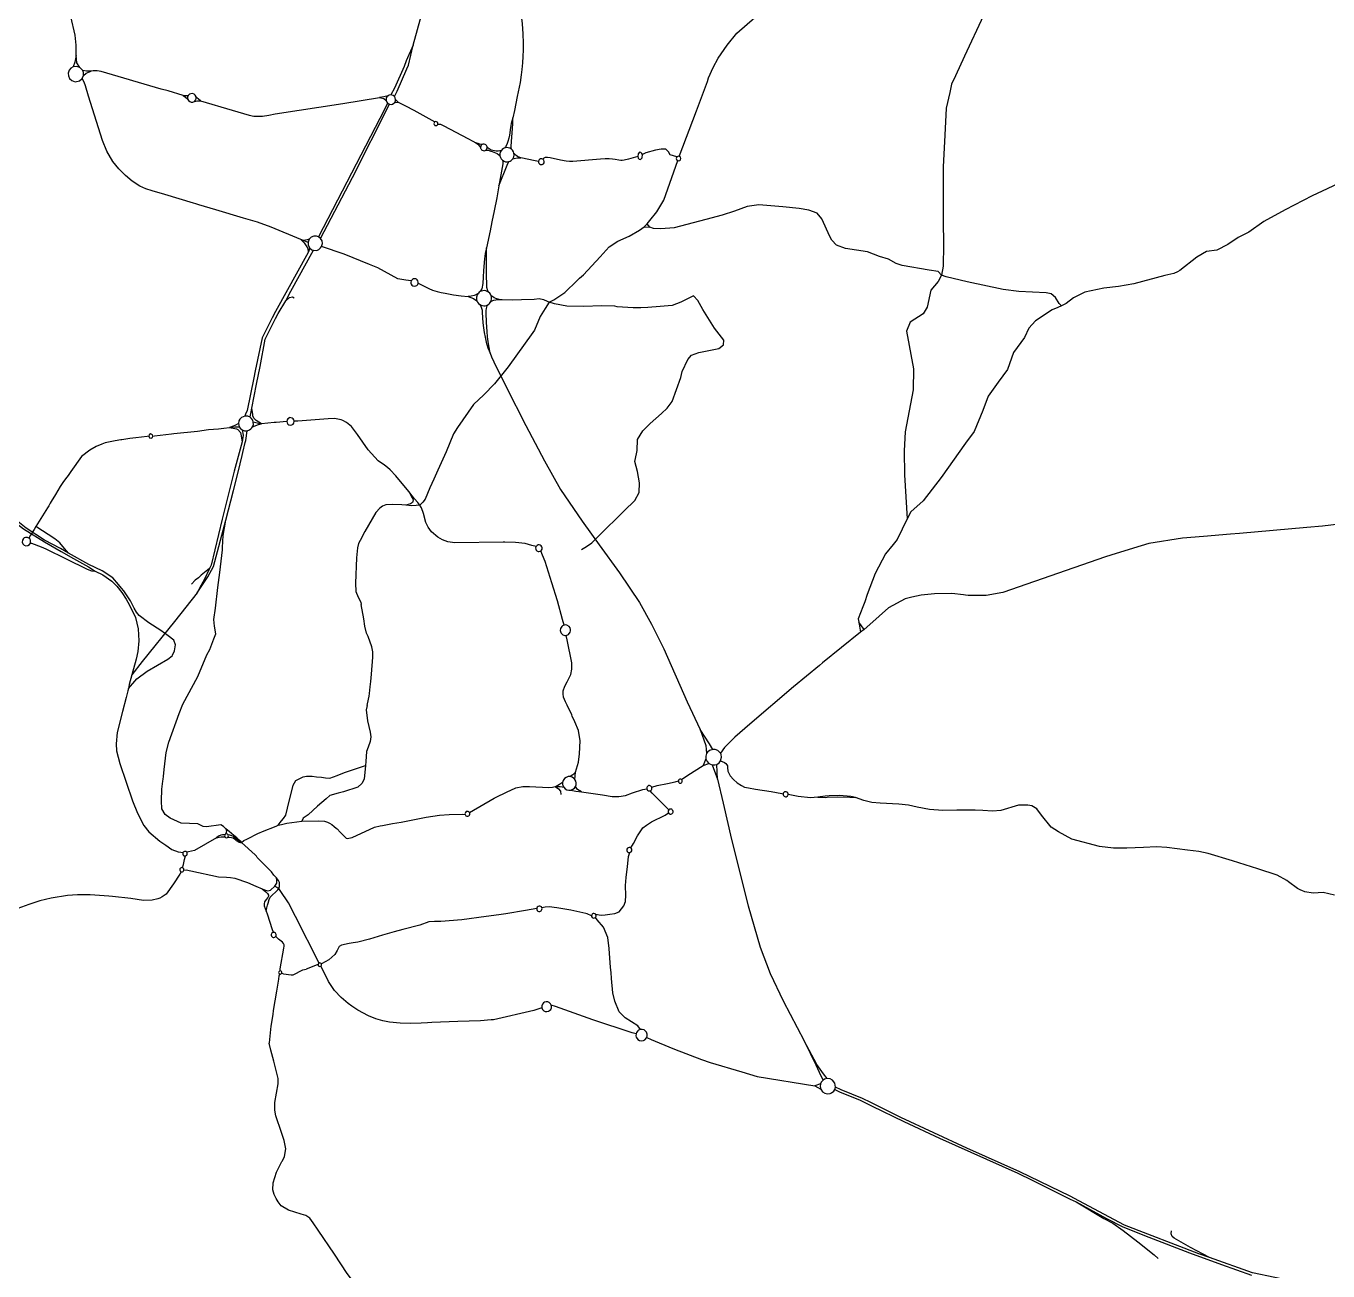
# Model space of a CAD drawing. Extents: x 0 to 452, y 0 to 685.
# Drawn here: x 204.8 to 266.8, y 365.3 to 424.5 of the extents above; entities that cross this region are included whole.
import ezdxf

# ---------------------------------------------------------------- set-up
doc = ezdxf.new("R2010")
doc.units = 0
doc.layers.get('0').update_dxf_attribs({"linetype": 'CONTINUOUS'})

msp = doc.modelspace()

# ---------------------------------------------------------------- linework, layer by layer
at = {"color": 2}
for points in [[(207.195208, 423.14592), (207.194106, 423.637604), (207.147804, 424.109444), (206.7377, 425.911918), (205.834809, 427.245859), (204.369679, 428.617283), (202.341207, 429.5323), (201.404141, 430.263212), (200.830877, 430.708594), (200.043741, 431.321545), (198.275443, 432.697378), (197.079306, 433.654288), (196.159879, 434.743489), (195.451016, 435.861354), (195.253681, 436.392726)], [(235.909115, 418.339323), (236.726016, 420.514418), (237.251875, 421.905686), (237.306997, 422.085382), (237.520868, 422.569349), (237.76671, 423.02355), (238.190043, 423.642014), (238.649757, 424.200946), (241.223932, 426.452109), (242.003351, 427.422248), (242.621814, 428.58421), (243.456354, 430.726232), (243.768342, 431.526597), (245.254418, 433.483412), (245.499158, 433.913359), (246.632457, 435.904349)], [(293.062422, 434.607891), (292.308359, 434.244088), (290.023021, 433.179141), (287.721146, 432.175929), (283.675226, 430.481493), (281.747075, 429.667899), (280.558655, 429.100148), (279.966649, 428.720912), (278.52467, 427.482882), (277.501615, 426.577787), (276.367213, 425.390469), (275.74434, 424.099523), (274.477648, 422.593602), (274.378429, 422.442569), (272.905582, 420.508906), (272.547292, 420.123056), (272.152622, 419.865087), (271.628967, 419.721771), (268.924705, 418.344835), (268.547674, 418.007491), (267.505877, 417.139878), (266.047361, 416.467396)], [(250.390643, 425.053125), (249.498776, 423.115052), (249.064418, 422.176884), (248.87921, 421.777804), (248.789913, 421.374314), (248.626754, 420.634583), (248.549583, 419.355764), (248.472413, 417.844332), (248.472413, 415.286693), (248.491155, 414.123628), (248.472413, 413.116007), (248.399653, 412.691571)], [(207.195208, 423.14592), (207.13237, 422.819601), (207.060712, 422.603524)], [(207.371597, 422.572656), (207.220564, 422.789835), (207.195208, 423.14592)], [(207.146701, 421.890252), (207.360573, 421.933246), (207.484045, 422.042387), (207.546884, 422.19342), (207.545781, 422.327917), (207.508299, 422.431545), (207.371597, 422.572656), (207.227179, 422.622266), (207.060712, 422.603524), (206.947162, 422.537378), (206.864479, 422.43816), (206.820382, 422.310278), (206.826997, 422.168064), (206.882118, 422.046797), (206.986849, 421.946476), (207.146701, 421.890252)], [(207.907379, 422.395165), (207.686893, 422.39737), (207.508299, 422.431545)], [(207.546884, 422.19342), (207.678073, 422.300356), (207.907379, 422.395165)], [(212.291745, 421.242023), (211.570755, 421.453689), (211.247743, 421.547396), (208.392448, 422.385243), (208.200625, 422.418316), (208.002187, 422.413906), (207.907379, 422.395165)], [(218.013359, 414.338602), (217.899809, 414.383802), (216.483186, 414.971398), (215.832752, 415.210625), (215.162474, 415.401345), (213.84066, 415.79822), (213.0425, 416.031936), (212.896979, 416.07934), (212.777917, 416.116823), (211.41421, 416.525825), (210.817795, 416.706623), (210.520139, 416.801432), (210.233507, 416.930417), (209.86309, 417.168542), (209.548898, 417.433125), (209.222578, 417.74842), (208.938151, 418.094583), (208.652622, 418.595087), (208.449774, 419.090078), (207.777292, 421.206745), (207.639488, 421.691814), (207.577752, 421.873715), (207.484045, 422.042387)], [(212.291745, 421.242023), (212.401988, 421.165955), (212.502309, 421.087682)], [(212.291745, 421.242023), (212.429549, 421.234306), (212.532075, 421.23651)], [(212.503412, 421.167057), (212.502309, 421.087682), (212.539792, 421.002795), (212.601528, 420.947674), (212.669879, 420.922318), (212.743741, 420.92342), (212.825321, 420.958698), (212.887057, 421.032561), (212.908004, 421.097604), (212.902491, 421.176979), (212.865009, 421.253047), (212.807682, 421.302656), (212.738229, 421.328012), (212.659957, 421.325807), (212.591606, 421.297144), (212.532075, 421.23651), (212.503412, 421.167057)], [(212.825321, 420.958698), (212.980764, 420.992873), (213.117465, 420.991771)], [(213.117465, 420.991771), (213.002812, 421.076658), (212.902491, 421.176979)], [(213.117465, 420.991771), (214.622283, 420.534262), (215.430365, 420.304957), (215.657465, 420.258655), (215.809601, 420.255347), (216.059852, 420.259757), (216.367431, 420.310469), (216.666189, 420.358976), (219.898516, 420.861684), (221.644766, 421.146111)], [(222.043845, 421.227691), (221.837691, 421.181389), (221.644766, 421.146111)], [(221.644766, 421.146111), (221.842101, 421.090989), (221.952344, 421.001693)], [(222.36355, 420.912396), (222.525608, 420.926727)], [(222.525608, 420.926727), (222.40434, 421.0502)], [(222.525608, 420.926727), (222.878386, 420.745929), (223.268646, 420.546389), (223.995148, 420.151719), (224.280677, 419.984149)], [(224.419583, 419.876111), (224.421788, 419.909184), (224.409662, 419.947769), (224.388715, 419.973125), (224.35013, 419.992969), (224.317057, 419.995174), (224.280677, 419.984149), (224.255321, 419.963203), (224.237682, 419.93454), (224.231068, 419.899262), (224.237682, 419.866189), (224.254219, 419.838628), (224.279575, 419.817682), (224.296111, 419.809965), (224.328082, 419.804453), (224.361155, 419.811068), (224.384306, 419.824297), (224.407457, 419.84855), (224.419583, 419.876111)], [(224.419583, 419.876111), (224.543056, 419.873906), (224.696293, 419.789019), (225.841719, 419.184887), (226.083151, 419.060312), (226.225365, 418.988655)], [(226.526328, 418.902665), (226.481129, 418.90487), (226.414983, 418.921406), (226.337812, 418.950069), (226.225365, 418.988655)], [(226.225365, 418.988655), (226.319071, 418.915894), (226.414983, 418.815573), (226.451363, 418.767066)], [(226.451363, 418.767066), (226.453568, 418.739505), (226.461285, 418.713047), (226.473412, 418.688793), (226.498768, 418.65572), (226.534045, 418.630364), (226.573733, 418.614931), (226.615625, 418.610521), (226.66303, 418.620443), (226.704922, 418.643594), (226.733585, 418.673359), (226.754531, 418.708637), (226.764453, 418.749427), (226.764453, 418.790217), (226.754531, 418.826597), (226.736893, 418.85967), (226.708229, 418.890538), (226.671849, 418.912587), (226.629957, 418.923611), (226.588064, 418.924713), (226.556094, 418.916996), (226.526328, 418.902665), (226.486641, 418.867387), (226.460182, 418.819982), (226.451363, 418.767066)], [(226.704922, 418.643594), (226.764453, 418.640287), (226.822882, 418.632569), (226.886823, 418.611623), (226.936432, 418.593984), (227.009193, 418.571936), (227.244011, 418.472717), (227.326693, 418.417595), (227.37079, 418.373498)], [(227.427014, 418.612726), (227.36638, 418.597292), (227.29362, 418.585165), (227.199913, 418.588472), (226.956276, 418.643594), (226.902257, 418.66454), (226.806345, 418.735095), (226.764453, 418.790217)], [(227.987049, 418.230182), (228.055399, 418.246719), (228.196511, 418.26987), (228.361875, 418.266562), (228.214149, 418.340425), (228.144696, 418.38783), (228.092882, 418.434132), (228.038863, 418.492561)], [(233.957812, 418.254436), (234.007422, 418.201519), (234.068056, 418.196007), (234.138611, 418.26546), (234.155148, 418.427517), (234.135304, 418.474922), (234.085694, 418.530043), (234.023958, 418.538863), (233.950095, 418.467205), (233.931354, 418.337118), (233.957812, 418.254436)], [(235.799974, 418.317274), (235.485781, 418.414288), (235.403099, 418.559809), (235.276319, 418.687691), (235.053629, 418.677769), (234.774713, 418.642491), (234.321615, 418.50579), (234.155148, 418.427517)], [(229.204132, 418.104505), (229.047587, 418.124349), (228.361875, 418.266562)], [(229.223976, 418.013003), (229.255946, 417.978828), (229.296736, 417.955677), (229.343038, 417.94796), (229.38934, 417.955677), (229.441155, 417.98875), (229.474227, 418.040564), (229.480842, 418.1023), (229.460998, 418.160729), (229.416901, 418.203724), (229.365087, 418.223568), (229.309965, 418.221363), (229.259254, 418.198212), (229.222873, 418.156319), (229.204132, 418.104505), (229.206337, 418.057101), (229.223976, 418.013003)], [(233.931354, 418.337118), (233.488177, 418.205929), (233.291944, 418.162934), (233.197136, 418.148602), (233.12217, 418.150807), (233.030668, 418.159627), (232.864201, 418.187187), (232.7275, 418.207031), (232.580877, 418.22026), (232.389054, 418.22467), (232.161953, 418.214748), (230.847856, 418.100095), (230.682491, 418.100095), (230.532561, 418.114427), (230.254748, 418.164037), (229.771884, 418.267665), (229.63849, 418.283099), (229.521632, 418.286406), (229.462101, 418.252231), (229.416901, 418.203724)], [(229.710148, 411.40283), (229.931736, 411.518585), (230.456493, 411.855929), (231.051806, 412.434705), (231.165356, 412.543845), (231.352769, 412.70921), (232.144314, 413.561389), (232.575365, 414.035434), (232.992083, 414.307734), (233.523455, 414.543655), (234.014037, 414.834696), (234.236727, 414.987934), (234.380043, 415.122431), (234.516745, 415.282283), (234.847474, 415.701207), (235.172691, 416.259037), (235.836354, 418.139783)], [(235.969748, 418.18388), (235.987387, 418.239002), (235.968646, 418.300738), (235.928958, 418.331606), (235.909115, 418.339323), (235.877144, 418.349245), (235.799974, 418.317274), (235.766901, 418.239002), (235.794462, 418.167344), (235.828637, 418.14309), (235.836354, 418.139783), (235.877144, 418.129861), (235.931163, 418.144193), (235.969748, 418.18388)], [(248.399653, 412.691571), (248.230981, 412.854731), (247.805443, 412.918672), (246.517804, 413.14026), (246.235582, 413.233967), (245.868472, 413.450043), (245.439627, 413.577925), (244.87408, 413.800616), (243.819054, 413.956059), (243.401233, 414.111502), (243.177439, 414.346319), (243.084835, 414.524913), (242.694575, 415.374887), (242.482908, 415.641675), (242.082726, 415.777274), (241.625217, 415.859957), (240.839184, 415.943741), (239.699271, 416.029731), (239.150261, 415.953663), (238.534002, 415.72987), (237.959636, 415.540252), (237.17691, 415.339609), (235.676502, 414.935017), (235.03158, 414.889818), (234.684314, 414.910764), (234.504618, 414.97691)], [(266.047361, 416.467396), (264.759722, 415.803732), (263.744384, 415.233776), (263.023394, 414.737682), (262.529505, 414.481918), (262.026797, 414.150087), (261.505347, 413.882196), (261.020278, 413.806128), (260.561667, 413.550364), (259.742561, 412.903238), (259.626806, 412.844809), (259.465851, 412.763229), (259.029288, 412.662908), (257.552031, 412.279262), (256.831042, 412.154687), (256.132101, 412.072005), (255.223698, 411.881285), (254.687917, 411.600165), (254.332934, 411.335582), (254.104731, 411.230851), (253.943776, 411.154783), (253.665963, 411.037925), (252.879931, 410.507656), (252.560226, 410.160391), (252.344149, 409.723828), (251.819393, 409.006146), (251.542682, 408.203576), (251.10171, 407.587318), (250.622153, 406.928064), (250.373004, 406.251172), (249.95849, 405.24355), (249.547283, 404.693437), (248.378707, 403.047509), (247.526528, 401.948385), (246.930113, 401.425833), (246.768056, 401.088489), (246.282986, 400.110634), (246.091163, 399.872509), (245.724054, 399.422717), (245.246701, 398.477934), (244.864158, 397.484644), (244.750608, 397.131866), (244.656901, 396.904766), (244.424288, 396.328194), (244.468386, 396.170547)], [(234.236727, 414.987934), (234.504618, 414.97691)], [(234.504618, 414.97691), (234.380043, 415.122431)], [(217.899809, 414.383802), (218.04974, 414.227257), (218.152266, 414.085043), (218.229436, 413.954957), (218.242665, 413.770851)], [(218.288967, 414.392621), (218.193056, 414.366163), (218.013359, 414.338602)], [(218.013359, 414.338602), (218.23605, 414.250408)], [(223.144071, 412.409349), (222.890512, 412.445729), (222.506866, 412.51408), (221.566493, 413.032222), (221.160799, 413.197587), (219.953637, 413.683759), (218.882075, 414.048663)], [(223.248802, 412.171224), (223.307231, 412.161302), (223.36566, 412.172326), (223.417474, 412.202092), (223.457162, 412.246189), (223.478108, 412.302413), (223.480312, 412.360842), (223.462674, 412.417066), (223.428498, 412.46447), (223.39763, 412.488724), (223.363455, 412.504158), (223.311641, 412.51408), (223.259826, 412.508568), (223.212422, 412.487621), (223.172734, 412.453446), (223.144071, 412.409349), (223.130842, 412.359739), (223.131944, 412.307925), (223.147379, 412.259418), (223.177144, 412.216424), (223.217934, 412.184453), (223.248802, 412.171224)], [(223.478108, 412.302413), (223.985226, 412.057674), (224.162717, 411.978299), (224.378793, 411.906641), (224.576129, 411.864748), (224.760234, 411.830573), (225.157109, 411.755607), (225.525321, 411.699384), (225.863768, 411.67072)], [(248.399653, 412.691571), (248.232083, 412.383993), (247.88592, 411.966172), (247.716146, 411.15809), (247.522118, 410.848307), (246.902552, 410.44151), (246.728368, 410.01487), (247.061302, 408.233342), (247.04697, 407.220208), (246.669939, 405.228116), (246.617023, 404.328533), (246.628047, 403.175391), (246.768056, 401.088489)], [(254.104731, 411.230851), (254.001102, 411.330069), (253.823611, 411.621111), (253.625174, 411.790885), (253.377127, 411.848212), (252.078463, 411.908845), (251.33322, 412.011371), (249.622248, 412.375174), (248.616832, 412.603377), (248.399653, 412.691571)], [(217.171102, 411.457951), (217.354106, 411.627726), (217.495217, 411.656389), (217.583412, 411.603472)], [(226.316866, 411.790885), (226.244106, 411.750095), (226.14599, 411.717023), (226.001571, 411.686155), (225.863768, 411.67072)], [(225.863768, 411.67072), (225.993854, 411.623316), (226.118429, 411.568194), (226.233082, 411.500946), (226.277179, 411.468976)], [(227.336615, 411.535121), (227.173455, 411.579219), (227.100694, 411.614496), (227.014705, 411.674028), (226.957379, 411.709306)], [(236.591519, 411.710408), (236.42395, 411.625521), (235.981875, 411.405035), (235.773516, 411.31684), (235.576181, 411.246285), (235.007326, 411.201085), (234.418629, 411.143759), (234.080182, 411.12612), (233.72079, 411.123915), (232.961215, 411.177934), (232.842153, 411.2077), (232.217075, 411.224236), (231.348359, 411.193368), (230.556814, 411.213212), (229.972526, 411.314635), (229.710148, 411.40283)], [(232.067144, 400.260564), (233.284227, 401.469931), (233.795755, 401.966024), (234.007422, 402.340851), (234.015139, 402.806076), (233.930252, 403.341857), (233.79796, 403.813698), (233.868516, 404.175295), (233.899384, 404.334045), (233.922535, 404.861007), (234.170582, 405.271111), (234.526667, 405.628299), (235.061345, 406.108958), (235.332543, 406.349288), (235.58059, 406.666788), (235.98408, 407.814418), (236.045816, 408.10105), (236.324731, 408.666597), (236.495608, 408.876059), (236.845078, 409.007248), (237.797578, 409.193559), (238.014757, 409.364436), (238.037908, 409.597049), (237.589219, 410.162595), (237.030287, 411.054462), (236.797674, 411.487717), (236.591519, 411.710408)], [(226.93974, 411.429288), (226.994861, 411.459054), (227.081953, 411.489922), (227.17125, 411.51197), (227.336615, 411.535121)], [(227.336615, 411.535121), (227.476623, 411.5252), (227.959488, 411.507561), (228.394948, 411.5252), (228.99908, 411.548351), (229.23941, 411.571502), (229.448872, 411.521892), (229.628568, 411.444722), (229.710148, 411.40283)], [(229.710148, 411.40283), (229.524939, 411.098559), (229.287917, 410.713811), (229.018924, 410.072196), (228.943958, 409.960851), (227.764358, 408.321537)], [(227.764358, 408.321537), (227.117231, 407.51566)], [(227.117231, 407.51566), (226.612318, 406.997517), (226.119531, 406.525677), (225.35224, 405.437578), (225.156007, 405.131102), (224.816458, 404.277821), (224.422891, 403.410208), (224.221146, 402.98026), (224.040347, 402.565746), (223.818759, 402.017838), (223.709618, 401.874523), (223.562995, 401.733412)], [(216.021268, 405.617274), (215.894488, 405.690035), (215.765504, 405.761693), (215.676207, 405.860912), (215.611163, 405.973359), (215.600139, 406.054939), (215.560451, 406.362517)], [(210.842049, 405.020859), (210.919219, 405.045113), (211.7273, 405.135512), (211.839748, 405.148741), (212.968637, 405.265599), (213.492292, 405.332847), (213.969644, 405.375842), (214.224306, 405.4023), (214.488889, 405.428759)], [(214.925451, 405.632708), (214.815208, 405.56546), (214.723707, 405.518056), (214.488889, 405.428759)], [(214.488889, 405.428759), (214.763394, 405.460729), (214.847179, 405.460729), (214.956319, 405.459627)], [(214.488889, 405.428759), (214.827335, 405.37033), (214.890174, 405.341667), (215.020261, 405.191736), (215.03349, 405.115668), (215.094123, 404.748559)], [(215.595729, 405.464037), (215.883463, 405.575382), (216.021268, 405.617274)], [(216.021268, 405.617274), (215.879054, 405.630503), (215.629905, 405.696649)], [(217.225122, 405.7198), (216.713594, 405.676806), (216.619887, 405.667986), (216.021268, 405.617274)], [(217.371745, 405.903906), (217.347491, 405.892882), (217.273629, 405.84658), (217.239453, 405.794766), (217.225122, 405.7198), (217.237248, 405.659167), (217.275833, 405.599635), (217.326545, 405.563255), (217.402613, 405.546719), (217.464349, 405.556641), (217.524983, 405.594123), (217.562465, 405.643732), (217.581207, 405.734132), (217.566875, 405.793663), (217.529393, 405.849887), (217.478681, 405.885165), (217.371745, 405.903906)], [(223.562995, 401.733412), (223.457162, 401.861293), (223.310538, 402.040989), (223.028316, 402.39046), (222.417569, 403.140113), (222.145269, 403.41572), (222.020694, 403.535885), (221.881788, 403.636207), (221.572005, 403.850078), (221.099063, 404.369323), (220.591944, 405.102439), (220.31303, 405.484982), (220.073802, 405.676806), (219.899618, 405.761693), (219.810321, 405.80579), (219.500538, 405.860912), (219.190755, 405.847682), (217.757595, 405.740746), (217.608768, 405.737439), (217.581207, 405.734132)], [(210.654636, 405.017552), (210.582977, 405.013142), (210.037274, 404.950304), (209.75395, 404.908412), (209.363689, 404.852187), (209.329514, 404.849982), (209.055009, 404.806988), (208.573247, 404.703359), (208.414497, 404.648238), (208.141094, 404.534687), (207.842335, 404.357196), (207.455382, 404.049618), (206.941649, 403.335243), (206.809358, 403.157752), (206.690295, 402.996797), (206.566823, 402.817101), (206.438941, 402.624175), (206.207431, 402.24053), (206.006788, 401.905391), (205.959384, 401.82822), (205.889931, 401.702543), (205.834809, 401.615451), (205.271467, 400.723585)], [(210.771493, 404.921641), (210.826615, 404.955816), (210.842049, 405.020859), (210.82441, 405.092517), (210.736215, 405.127795), (210.672274, 405.085903), (210.654636, 405.017552), (210.686606, 404.945894), (210.771493, 404.921641)], [(201.959766, 402.700243), (202.181354, 402.640712), (202.48342, 402.436762), (203.128342, 401.883342), (203.309141, 401.712465), (203.575929, 401.473238), (204.681667, 400.610035), (205.693698, 399.994878), (206.479731, 399.52855), (207.061814, 399.194514), (207.776189, 398.794332), (208.095894, 398.599201)], [(206.831406, 399.452482), (206.448863, 399.674071), (205.692595, 400.073151), (204.809549, 400.638698), (203.618924, 401.588993), (203.491042, 401.722387), (203.316858, 401.844757), (203.105191, 401.99138), (202.497752, 402.518342), (202.228759, 402.733316), (202.023707, 402.804974)], [(223.028316, 402.39046), (223.194783, 402.088394), (223.236675, 401.983663), (223.231163, 401.912005), (223.214627, 401.866806), (223.118715, 401.795148), (222.890512, 401.735616)], [(223.562995, 401.733412), (223.376684, 401.720182), (223.159505, 401.713568), (222.890512, 401.735616), (222.697587, 401.75105), (222.247795, 401.768689), (221.946832, 401.757665), (221.788082, 401.691519), (221.661302, 401.597812), (221.468377, 401.389453), (220.93921, 400.48546), (220.713212, 400.063229), (220.642656, 399.915503), (220.586432, 399.706042), (220.546745, 399.226484), (220.494931, 398.020425), (220.518082, 397.630165), (220.627222, 397.35125), (220.745182, 397.11533), (220.767231, 397.003984)], [(229.090582, 399.76447), (228.892144, 399.811875), (228.579054, 399.912196), (228.106111, 399.966215), (227.601198, 399.981649), (227.52513, 399.981649), (225.223255, 399.950781), (224.889219, 399.997083), (224.633455, 400.089687), (224.408559, 400.214262), (224.113108, 400.470026), (223.95105, 400.686102), (223.84191, 400.918715), (223.733872, 401.337639), (223.640165, 401.616554), (223.562995, 401.733412)], [(205.194297, 400.576962), (205.014601, 400.302457)], [(205.271467, 400.723585), (205.194297, 400.576962)], [(206.831406, 399.452482), (206.567925, 399.774392), (206.419097, 399.943064), (206.176562, 400.129375), (205.271467, 400.723585)], [(213.756875, 395.376797), (213.847274, 395.605), (213.782231, 395.971007), (213.755773, 396.298429), (213.824123, 396.83421), (213.939879, 397.815373), (214.034687, 398.528646), (214.162569, 399.61013), (214.166979, 399.725885), (214.193437, 400.296944), (214.326832, 401.026753)], [(204.715842, 399.830616), (204.801832, 399.799748), (204.892231, 399.810773), (204.969401, 399.85928), (205.017908, 399.93645), (205.02783, 400.002595), (205.016806, 400.068741), (204.984835, 400.12717), (204.936328, 400.17237), (204.885616, 400.195521), (204.831597, 400.20434), (204.776476, 400.198828), (204.725764, 400.178984), (204.681667, 400.145912), (204.63316, 400.069844), (204.623238, 399.979444), (204.653004, 399.894557), (204.715842, 399.830616)], [(205.014601, 400.302457), (204.936328, 400.17237)], [(205.017908, 399.93645), (205.070825, 399.921016), (205.533845, 399.761163), (205.757639, 399.663047), (206.722266, 399.176875)], [(229.078455, 399.644306), (229.102708, 399.594696), (229.135781, 399.560521), (229.185391, 399.536267), (229.23059, 399.530755), (229.285712, 399.540677), (229.317682, 399.556111), (229.35737, 399.594696), (229.382726, 399.644306), (229.388238, 399.699427), (229.372804, 399.757856), (229.339731, 399.801953), (229.294531, 399.833924), (229.240512, 399.847153), (229.188698, 399.841641), (229.139088, 399.818489), (229.090582, 399.76447), (229.072943, 399.711554), (229.078455, 399.644306)], [(231.250243, 399.623359), (231.49388, 399.772187), (231.741927, 399.950781)], [(231.741927, 399.950781), (232.067144, 400.260564)], [(209.46842, 397.655521), (209.360382, 397.790017), (209.206042, 397.964201), (208.948073, 398.272882), (208.427726, 398.613533), (207.796033, 398.908984), (206.831406, 399.452482)], [(230.431137, 396.027231), (230.353967, 396.299531), (230.121354, 397.175963), (229.842439, 398.043576), (229.522734, 399.063325), (229.392648, 399.363186), (229.317682, 399.556111)], [(206.722266, 399.176875), (207.717761, 398.685191), (207.918403, 398.61684), (208.095894, 398.599201)], [(208.095894, 398.599201), (208.467413, 398.422812), (208.897361, 398.120746), (209.131076, 397.888134), (209.368099, 397.58276), (209.580868, 397.267465), (209.742925, 396.981936)], [(213.55072, 398.716059), (213.152743, 398.402969), (213.021554, 398.283906), (212.853984, 398.170356), (212.690825, 397.971918)], [(211.226797, 395.771467), (210.663455, 396.134167), (210.199332, 396.490252), (210.072552, 396.644592), (209.963412, 396.837517), (209.778203, 397.181476), (209.46842, 397.655521)], [(209.742925, 396.981936), (210.027352, 396.382213), (210.143108, 395.854149), (210.175078, 395.286398), (210.125469, 394.775972), (210.051606, 394.401146), (209.853168, 393.666927)], [(221.049453, 392.206207), (221.121111, 392.496146), (221.151979, 392.641667), (221.164106, 392.77947), (221.200486, 393.093663), (221.230252, 393.338403), (221.254505, 393.686771), (221.327266, 394.499262), (221.316241, 394.749514), (221.268837, 394.993151), (221.099063, 395.488142), (221.0252, 395.643585), (220.945825, 395.978724), (220.890703, 396.331502), (220.767231, 397.003984)], [(244.468386, 396.170547), (244.541146, 395.685477)], [(244.709818, 395.826588), (244.468386, 396.170547)], [(209.682292, 393.010981), (210.090191, 393.467387), (210.58408, 393.833394), (211.556424, 394.403351), (211.759271, 394.562101), (211.780217, 394.602891), (211.882743, 394.795816), (211.92684, 395.086857), (211.840851, 395.316163), (211.583984, 395.521215)], [(211.583984, 395.521215), (211.226797, 395.771467)], [(230.252543, 395.858559), (230.242622, 395.764852), (230.26467, 395.681068), (230.290026, 395.639175), (230.374913, 395.565312), (230.456493, 395.539957), (230.530356, 395.539957), (230.640599, 395.587361), (230.717769, 395.685477), (230.735408, 395.750521), (230.736511, 395.818871), (230.710052, 395.901554), (230.662648, 395.964392), (230.564531, 396.022821), (230.478542, 396.033845), (230.431137, 396.027231), (230.351762, 395.991953), (230.313177, 395.959982), (230.252543, 395.858559)], [(230.384835, 392.896328), (230.470825, 393.121224), (230.575556, 393.332891), (230.750842, 393.671337), (230.801554, 393.934818), (230.796042, 394.237986), (230.578863, 395.322778), (230.530356, 395.539957)], [(213.423941, 394.606198), (213.566155, 394.864167), (213.756875, 395.376797)], [(211.32822, 388.599054), (211.33704, 388.688351), (211.346962, 388.818437), (211.385547, 389.149167), (211.485868, 389.959453), (211.608238, 390.463264), (212.104332, 391.820356), (212.278516, 392.265738), (212.996198, 393.584245), (213.423941, 394.606198)], [(230.974636, 389.021285), (231.113542, 389.501944), (231.167561, 389.896614), (231.191814, 390.517283), (231.105825, 391.013377), (230.931641, 391.428993), (230.819193, 391.695781), (230.789427, 391.757517), (230.571146, 392.215026), (230.516024, 392.338498), (230.496181, 392.381493), (230.400269, 392.594262), (230.377118, 392.757422), (230.384835, 392.896328)], [(221.049453, 392.206207), (221.009766, 391.99454), (221.064887, 391.467578), (221.190564, 390.937309), (221.223637, 390.714618), (221.197179, 390.491927), (221.101268, 390.214114), (221.015278, 390.010165), (220.98, 389.528403), (220.966771, 389.346502)], [(220.966771, 389.346502), (220.903932, 388.700477), (220.801406, 388.482196), (220.607379, 388.310217), (219.927179, 388.090833), (219.676927, 388.02138), (219.272335, 387.911137)], [(219.625113, 388.862535), (219.977891, 389.017977), (220.966771, 389.346502)], [(236.012743, 388.676224), (236.318116, 388.884583), (237.04572, 389.350912)], [(237.182422, 389.661797), (237.04572, 389.350912)], [(237.04572, 389.350912), (237.322431, 389.442413)], [(237.875851, 389.560373), (238.064366, 389.489818), (238.133819, 389.434696), (238.177917, 389.378472), (238.20217, 389.331068), (238.21099, 389.255), (238.222014, 389.069792), (238.334462, 388.858125), (238.497622, 388.683941), (238.660781, 388.519679), (238.866936, 388.390694), (239.022379, 388.320139), (239.20428, 388.287066), (239.537213, 388.222023), (240.293481, 388.101857), (240.796189, 388.008151), (240.856823, 387.997127)], [(217.653967, 388.633229), (218.010052, 388.799696), (218.162187, 388.834974), (218.428976, 388.840486), (218.632925, 388.812925), (218.876562, 388.788672), (219.069488, 388.765521), (219.271233, 388.74678), (219.625113, 388.862535)], [(230.559019, 388.191155), (230.654931, 388.169106), (230.753047, 388.177925), (230.842344, 388.213203), (230.916207, 388.272734), (230.971328, 388.352109), (230.997787, 388.430382), (231.003299, 388.513064), (230.987865, 388.593542), (230.94487, 388.681736), (230.883134, 388.747882), (230.804861, 388.794184), (230.717769, 388.818437), (230.617448, 388.81513), (230.522639, 388.780955), (230.442162, 388.719219), (230.384835, 388.636537), (230.355069, 388.540625), (230.353967, 388.460148), (230.371606, 388.381875), (230.409088, 388.310217), (230.47303, 388.240764), (230.559019, 388.191155)], [(230.974636, 389.021285), (230.842344, 388.89671), (230.717769, 388.818437)], [(230.94487, 388.681736), (230.951484, 388.850408), (230.974636, 389.021285)], [(235.942187, 388.689453), (235.912422, 388.677326), (235.880451, 388.644253), (235.869427, 388.611181), (235.871632, 388.570391), (235.887066, 388.541727), (235.910217, 388.519679), (235.926754, 388.510859), (235.958724, 388.504245), (235.991797, 388.508655), (236.01605, 388.520781), (236.039201, 388.543932), (236.052431, 388.572595), (236.055738, 388.604566), (236.052431, 388.623307), (236.038099, 388.653073), (236.012743, 388.676224), (235.982977, 388.689453), (235.942187, 388.689453)], [(212.986276, 386.566172), (212.190321, 386.606962), (211.669974, 386.836267), (211.435156, 387.014861), (211.281918, 387.275035), (211.252153, 387.660885), (211.278611, 388.213203), (211.32822, 388.599054)], [(217.252682, 387.308107), (217.533802, 388.408333)], [(217.533802, 388.408333), (217.653967, 388.633229)], [(225.917787, 387.112977), (227.105104, 387.784357), (227.194401, 387.835069), (227.682778, 388.067682), (228.130365, 388.281554), (228.463299, 388.346597), (228.780799, 388.33888), (229.695816, 388.300295), (229.881024, 388.315729), (229.997882, 388.337778), (230.044184, 388.346597)], [(229.997882, 388.337778), (230.161042, 388.235252), (230.250338, 388.122804), (230.266875, 387.968463)], [(230.355069, 388.540625), (230.215061, 388.446918), (230.044184, 388.346597)], [(230.044184, 388.346597), (230.238212, 388.33888), (230.409088, 388.310217)], [(230.753047, 388.177925), (230.990069, 388.129418), (231.25355, 388.090833)], [(231.25355, 388.090833), (231.06724, 388.207691), (230.971328, 388.352109)], [(231.25355, 388.090833), (232.253455, 387.943107), (232.716476, 387.873655), (233.029566, 387.870347), (233.344861, 387.912239), (233.681102, 388.039019), (234.176094, 388.205486), (234.361302, 388.231944)], [(234.376736, 388.332266), (234.3602, 388.291476), (234.361302, 388.231944), (234.378941, 388.191155), (234.403194, 388.164696), (234.44178, 388.142648), (234.485877, 388.134931), (234.524462, 388.141545), (234.552023, 388.154774), (234.582891, 388.181232), (234.604939, 388.219818), (234.611554, 388.278246), (234.599427, 388.320139), (234.565252, 388.363134), (234.526667, 388.38408), (234.492491, 388.390694), (234.453906, 388.387387), (234.407604, 388.365338), (234.376736, 388.332266)], [(235.415226, 387.237552), (235.285139, 387.361024), (234.9952, 387.650963), (234.62809, 388.020278), (234.524462, 388.141545)], [(234.599427, 388.320139), (234.851884, 388.398412), (235.351285, 388.482196), (235.719497, 388.571493), (235.869427, 388.611181)], [(241.001241, 388.097448), (240.959349, 388.09855), (240.919662, 388.085321), (240.886588, 388.058863), (240.86454, 388.023585), (240.856823, 387.997127), (240.857925, 387.954132), (240.873359, 387.915547), (240.90092, 387.883576), (240.938403, 387.863732), (240.963759, 387.85822), (241.005651, 387.860425), (241.044236, 387.878064), (241.074002, 387.906727), (241.097153, 387.961849), (241.094948, 388.003741), (241.079514, 388.043429), (241.051953, 388.074297), (241.037622, 388.080912), (241.001241, 388.097448)], [(219.272335, 387.911137), (219.104766, 387.750182), (218.691354, 387.412838), (218.24487, 386.99612), (218.010052, 386.83296), (217.947213, 386.699566)], [(242.515981, 387.843889), (242.166511, 387.811918), (241.5723, 387.863732), (241.097153, 387.961849)], [(244.296406, 387.82184), (244.083637, 387.863732), (243.542344, 387.919957), (243.05066, 387.902318), (242.865451, 387.883576), (242.515981, 387.843889)], [(242.515981, 387.843889), (242.853325, 387.820738), (242.955851, 387.835069), (243.429896, 387.854913), (244.040643, 387.83066), (244.296406, 387.82184)], [(259.127405, 385.44059), (258.639028, 385.479175), (258.018359, 385.448307), (257.2202, 385.417439), (256.591814, 385.402005), (255.918229, 385.494609), (254.607439, 385.84408), (253.964722, 386.184731), (253.615252, 386.40191), (253.158845, 386.975174), (252.93395, 387.278342), (252.701337, 387.432682), (252.515026, 387.46355), (252.060825, 387.453628), (251.220773, 387.200069), (250.825, 387.176918), (250.367491, 387.207787), (250.001484, 387.216606), (249.678472, 387.22322), (249.127257, 387.215503), (248.461389, 387.207787), (247.833004, 387.247474), (247.244306, 387.363229), (246.825382, 387.46355), (246.367873, 387.510955), (245.484826, 387.557257), (245.07362, 387.588125), (244.693281, 387.680729), (244.296406, 387.82184)], [(216.815018, 386.500026), (216.901007, 386.62901), (216.972665, 386.709488), (217.063064, 386.824141), (217.177717, 386.985095), (217.252682, 387.308107)], [(221.666814, 386.469158), (221.781467, 386.490104), (222.257717, 386.576094), (222.664514, 386.649957), (223.865061, 386.885877), (224.494549, 386.975174), (224.958672, 387.012656), (225.612413, 387.033602), (225.711632, 387.018168)], [(225.938733, 387.052344), (225.929913, 387.092031), (225.917787, 387.112977), (225.899045, 387.133924), (225.863768, 387.153767), (225.810851, 387.160382), (225.772266, 387.149357), (225.731476, 387.115182), (225.712734, 387.079905), (225.708325, 387.040217), (225.711632, 387.018168), (225.727066, 386.981788), (225.755729, 386.952023), (225.792109, 386.934384), (225.848333, 386.933281), (225.885816, 386.947613), (225.923299, 386.9873), (225.93763, 387.025885), (225.938733, 387.052344)], [(233.60283, 385.425156), (233.727405, 385.634618), (233.926944, 385.996215), (233.989783, 386.093229), (234.169479, 386.373246), (234.34697, 386.512153), (234.595018, 386.664288), (235.238837, 386.985095), (235.396484, 387.087621)], [(235.572873, 387.054549), (235.601537, 387.085417), (235.615868, 387.116285), (235.620278, 387.157075), (235.607049, 387.207787), (235.58059, 387.240859), (235.551927, 387.260703), (235.511137, 387.271727), (235.469245, 387.26842), (235.449401, 387.261806), (235.415226, 387.237552), (235.384358, 387.187943), (235.378845, 387.14605), (235.396484, 387.087621), (235.424045, 387.056753), (235.47145, 387.033602), (235.513342, 387.030295), (235.554132, 387.042422), (235.572873, 387.054549)], [(214.329037, 386.335764), (214.206667, 386.440495), (214.079887, 386.520972), (213.40079, 386.432778), (213.23763, 386.446007), (212.986276, 386.566172)], [(214.329037, 386.335764), (214.356597, 386.229931), (214.342266, 386.158273), (214.30809, 386.076693)], [(215.059948, 385.679818), (215.03349, 385.723915), (214.964037, 385.791163), (214.846076, 385.894792), (214.696146, 386.018264), (214.473455, 386.204575), (214.329037, 386.335764)], [(215.059948, 385.679818), (215.174601, 385.776832), (215.315712, 385.836363), (215.871337, 386.117482), (215.930868, 386.138429), (216.067569, 386.203472), (216.714696, 386.461441), (216.815018, 386.500026)], [(216.815018, 386.500026), (216.978177, 386.534201), (217.233941, 386.605859), (217.947213, 386.699566), (218.727734, 386.713898), (219.017674, 386.690746), (219.163194, 386.654366), (219.26572, 386.605859)], [(219.26572, 386.605859), (219.373759, 386.534201), (219.480694, 386.4427), (219.576606, 386.360017), (219.618498, 386.323637), (219.762917, 386.164887), (220.013168, 385.919045), (220.048446, 385.88928), (220.100261, 385.873845), (220.184045, 385.882665), (220.345, 385.911328), (221.404436, 386.416241), (221.666814, 386.469158)], [(231.92934, 382.26559), (232.185104, 382.225903), (232.385747, 382.241337), (232.602925, 382.264488), (232.848768, 382.297561), (233.043898, 382.371424), (233.277613, 382.667977), (233.347066, 382.877439), (233.372422, 383.165174), (233.351476, 383.609453), (233.347066, 383.638116), (233.379037, 384.008533), (233.419826, 384.277526), (233.445182, 384.526675), (233.490382, 385.00954), (233.551016, 385.199158)], [(233.551016, 385.199158), (233.592908, 385.212387), (233.627083, 385.238845), (233.650234, 385.275226), (233.659054, 385.325937), (233.649132, 385.36783), (233.627083, 385.40421), (233.60283, 385.425156), (233.563143, 385.441693), (233.520148, 385.443898), (233.478255, 385.430668), (233.44408, 385.405312), (233.420929, 385.368932), (233.413212, 385.338064), (233.414314, 385.295069), (233.430851, 385.255382), (233.447387, 385.234436), (233.482665, 385.210182), (233.523455, 385.198056), (233.551016, 385.199158)], [(267.10349, 383.169583), (266.566606, 383.294158), (266.088151, 383.262187), (265.700095, 383.325026), (265.55237, 383.392274), (265.501658, 383.415425), (265.344011, 383.487083), (264.92178, 383.800174), (264.832483, 383.867422), (264.382691, 384.123186), (263.459957, 384.425252), (262.258307, 384.813307), (261.088629, 385.161675), (260.646554, 385.25428), (260.111875, 385.317118), (259.127405, 385.44059)], [(212.32592, 384.361311), (212.43947, 384.371232)], [(212.43947, 384.371232), (212.648932, 384.330443), (213.972951, 384.041606), (214.346675, 384.034991), (214.551727, 384.014045), (214.74796, 383.986484), (215.349887, 383.781432), (215.74566, 383.603941), (216.048828, 383.468342)], [(216.048828, 383.468342), (216.219705, 383.33605), (216.305694, 383.247856), (216.353099, 383.179505), (216.351997, 383.117769)], [(216.048828, 383.468342), (216.209783, 383.411016), (216.328845, 383.375738)], [(216.351997, 383.117769), (216.324436, 383.053828), (216.239549, 382.960121), (216.164583, 382.850981), (216.142535, 382.766094), (216.154662, 382.658056), (216.247266, 382.414418)], [(216.328845, 383.375738), (216.449011, 383.411016), (216.658472, 383.602838)], [(216.433576, 383.073672), (216.795174, 383.431962), (216.84809, 383.491493)], [(216.247266, 382.414418), (216.273724, 382.574271), (216.301285, 382.697743), (216.332153, 382.792552)], [(216.332153, 382.792552), (216.385069, 382.964531), (216.433576, 383.073672)], [(229.125859, 382.535686), (228.584566, 382.444184), (227.657422, 382.287639), (227.32559, 382.231415), (226.722561, 382.150937), (225.553984, 381.994392), (224.555182, 381.91612), (224.249809, 381.913915), (223.979713, 381.896276)], [(229.238307, 382.649236), (229.196415, 382.637109), (229.151215, 382.599627), (229.131372, 382.561042), (229.125859, 382.535686), (229.129167, 382.491588), (229.151215, 382.446389), (229.183186, 382.416623), (229.222873, 382.400087), (229.240512, 382.398984), (229.26697, 382.397882), (229.308863, 382.410009), (229.329809, 382.423238), (229.358472, 382.456311), (229.375009, 382.495998), (229.377213, 382.540095), (229.368394, 382.573168), (229.344141, 382.610651), (229.314375, 382.633802), (229.273585, 382.648134), (229.238307, 382.649236)], [(231.733108, 382.195035), (231.526953, 382.279922), (231.464115, 382.294253), (230.74092, 382.453003), (230.075052, 382.565451), (229.952682, 382.585295), (229.727787, 382.613958), (229.526042, 382.606241), (229.368394, 382.573168)], [(216.247266, 382.414418), (216.291363, 382.279922), (216.533898, 381.537986), (216.587917, 381.400182)], [(223.979713, 381.896276), (223.558585, 381.746345), (222.751606, 381.543498)], [(231.851068, 382.304175), (231.813585, 382.299766), (231.778307, 382.283229), (231.762873, 382.268898), (231.741927, 382.235825), (231.733108, 382.195035), (231.739722, 382.15645), (231.765078, 382.11566), (231.795946, 382.093611), (231.843351, 382.082587), (231.881936, 382.088099), (231.916111, 382.107943), (231.941467, 382.137708), (231.954696, 382.179601), (231.953594, 382.218186), (231.92934, 382.26559), (231.899575, 382.289844), (231.851068, 382.304175)], [(234.064748, 376.774384), (233.936866, 376.948568), (233.328325, 377.338828), (233.052717, 377.614436), (232.846562, 378.119349), (232.753958, 378.520634), (232.690018, 379.201936), (232.661354, 379.497387), (232.639306, 379.726693), (232.572057, 380.628481), (232.509219, 381.16316), (232.311884, 381.643819), (232.007613, 382.001007), (231.916111, 382.107943)], [(216.720208, 381.249149), (216.721311, 381.300963), (216.706979, 381.338446), (216.679418, 381.370417), (216.640833, 381.392465), (216.587917, 381.400182), (216.558151, 381.39026), (216.512951, 381.359392), (216.482083, 381.298759), (216.480981, 381.260174), (216.496415, 381.216076), (216.520668, 381.186311), (216.542717, 381.169774), (216.573585, 381.157648), (216.607761, 381.155443), (216.651858, 381.165364), (216.678316, 381.181901), (216.701467, 381.208359), (216.720208, 381.249149)], [(222.751606, 381.543498), (222.343707, 381.425538), (221.775955, 381.260174), (221.160799, 381.071658), (220.612891, 380.933854), (220.384687, 380.900781), (220.187352, 380.868811), (219.825755, 380.792743), (219.719922, 380.729905)], [(216.903212, 379.567943), (216.901007, 379.658342), (217.085113, 380.64171), (217.102752, 380.739826), (217.098342, 380.80487), (217.066372, 380.874323), (217.01566, 380.927239), (216.831554, 381.074965), (216.746667, 381.152135), (216.701467, 381.208359)], [(219.719922, 380.729905), (219.622908, 380.538082), (219.51487, 380.351771), (219.232648, 380.0927), (218.872153, 379.898672)], [(216.749974, 378.597804), (216.795174, 378.888845), (216.839271, 379.175477), (216.864627, 379.332023), (216.89329, 379.41691)], [(216.89329, 379.41691), (216.919748, 379.414705), (216.945104, 379.422422), (216.967153, 379.437856), (216.981484, 379.4577), (216.989201, 379.483056), (216.986997, 379.510616), (216.977075, 379.53487), (216.958333, 379.553611), (216.92967, 379.56684), (216.903212, 379.567943), (216.877856, 379.560226), (216.855807, 379.543689), (216.840373, 379.519436), (216.835963, 379.492977), (216.839271, 379.466519), (216.8525, 379.443368), (216.872344, 379.425729), (216.89329, 379.41691)], [(216.981484, 379.4577), (217.065269, 379.423524), (217.430174, 379.37612), (217.529393, 379.38053), (217.984696, 379.610937)], [(217.984696, 379.610937), (218.148958, 379.645113)], [(218.671511, 379.849062), (218.148958, 379.645113)], [(218.715608, 379.864496), (218.671511, 379.849062)], [(217.014557, 370.532422), (217.117083, 370.731962), (217.179922, 371.101276), (217.09283, 371.498151), (216.968255, 371.881797), (216.705877, 372.672239), (216.647448, 372.94013), (216.66178, 373.309444), (216.82053, 374.196901), (216.818325, 374.45046), (216.606658, 375.271771), (216.458932, 375.79763), (216.392787, 376.127257), (216.393889, 376.148203), (216.480981, 376.935338), (216.569175, 377.497578), (216.597838, 377.673967), (216.749974, 378.597804)], [(222.380087, 363.637821), (221.678941, 364.041311), (220.810226, 364.558351), (220.58533, 364.68513), (220.49934, 364.733637), (220.298698, 364.895694), (220.095851, 365.164687), (219.493924, 366.080807), (218.723325, 367.222925), (218.482995, 367.580113), (218.31763, 367.798394), (218.128012, 367.920764), (217.910833, 367.980295), (217.310009, 368.171016), (216.963845, 368.384887), (216.8073, 368.575607), (216.719106, 368.725538), (216.619887, 368.928385), (216.560356, 369.152179), (216.574687, 369.48401), (216.732335, 369.990026), (216.994713, 370.496042), (217.014557, 370.532422)], [(254.803672, 368.567891), (256.134306, 367.781857), (256.552127, 367.562474), (257.04822, 367.214106), (257.740547, 366.673915), (258.529887, 366.055451), (258.719505, 365.869141)], [(261.162491, 365.91875), (260.245269, 366.404922), (259.470261, 366.846996), (259.386476, 366.928576), (259.328047, 367.049844), (259.353403, 367.199774)]]:
    msp.add_lwpolyline(points, dxfattribs=at)
at = {"color": 3}
for points in [[(227.417092, 430.468264), (227.483238, 430.136432), (227.616632, 429.208186), (228.066424, 426.787248), (228.2825, 425.716788), (228.371797, 425.182109), (228.432431, 424.646328), (228.464401, 424.182205), (228.478733, 423.731311), (228.48204, 423.412708), (228.465504, 423.099618), (228.44566, 422.793142), (228.411484, 422.47454), (228.383924, 422.219878), (228.328802, 421.858281), (228.20092, 421.192413)], [(223.24329, 423.636502), (223.650087, 425.130295), (223.912465, 426.427856), (223.973099, 426.685825)], [(223.24329, 423.636502), (222.902639, 422.882439), (222.81224, 422.626675), (222.359141, 421.585981), (222.183854, 421.269583)], [(222.349219, 421.191311), (222.478203, 421.445972), (222.941224, 422.513125), (223.012882, 422.689514), (223.24329, 423.636502)], [(222.261024, 420.830816), (222.328273, 420.872708), (222.36355, 420.912396), (222.396623, 420.985156), (222.40434, 421.0502), (222.387804, 421.12737), (222.349219, 421.191311), (222.287483, 421.24092), (222.183854, 421.269583), (222.105582, 421.258559), (222.043845, 421.227691), (221.988724, 421.170364), (221.963368, 421.12296), (221.949037, 421.044687), (221.952344, 421.001693), (221.986519, 420.917908), (222.015182, 420.881528), (222.080226, 420.836328), (222.117708, 420.821996), (222.195981, 420.815382), (222.261024, 420.830816)], [(228.20092, 421.192413), (228.065321, 420.530955), (227.989254, 420.171562)], [(222.015182, 420.881528), (221.874071, 420.575052), (218.737656, 414.509479)], [(218.835773, 414.432309), (220.356024, 417.338316), (222.117708, 420.821996)], [(227.989254, 420.171562), (227.913186, 419.903672), (227.874601, 419.721771), (227.826094, 419.349149), (227.797431, 419.203628), (227.754436, 419.057005), (227.697109, 418.90928), (227.639783, 418.791319), (227.604505, 418.745017)], [(227.9198, 418.686588), (227.912083, 418.738403), (227.904366, 418.834314), (227.980434, 419.892648), (227.989254, 420.171562)], [(227.37079, 418.373498), (227.393941, 418.290816), (227.436936, 418.216953), (227.496467, 418.155217), (227.567023, 418.112222), (227.645295, 418.087969), (227.726875, 418.082457), (227.807352, 418.097891), (227.860269, 418.118837), (227.908776, 418.148602), (227.951771, 418.186085), (227.987049, 418.230182), (228.027838, 418.311762), (228.045477, 418.401059), (228.038863, 418.492561), (228.014609, 418.565321), (227.973819, 418.631467), (227.9198, 418.686588), (227.849245, 418.729583), (227.76987, 418.754939), (227.686085, 418.760451), (227.604505, 418.745017), (227.536155, 418.714149), (227.475521, 418.670052), (227.427014, 418.612726), (227.388429, 418.53776), (227.369687, 418.456181), (227.37079, 418.373498)], [(227.496467, 418.155217), (227.511901, 418.075842), (227.504184, 417.979931), (227.327795, 416.932621)], [(227.327795, 416.932621), (227.711441, 417.915989), (227.763255, 418.031745), (227.807352, 418.097891)], [(227.327795, 416.932621), (227.217552, 416.363767), (227.091875, 415.750816), (226.982734, 415.227162), (226.901155, 414.803828), (226.737995, 413.986927)], [(218.835773, 414.432309), (218.737656, 414.509479), (218.64395, 414.543655), (218.509453, 414.543655), (218.384879, 414.490738), (218.288967, 414.392621), (218.23605, 414.250408), (218.247075, 414.110399), (218.327552, 413.971493), (218.422361, 413.899835), (218.499531, 413.872274), (218.619696, 413.86566), (218.68033, 413.881094), (218.743168, 413.905347), (218.835773, 413.980312), (218.882075, 414.048663), (218.92066, 414.197491), (218.903021, 414.315451), (218.835773, 414.432309)], [(218.327552, 413.971493), (218.242665, 413.770851), (216.691545, 410.95855), (216.533898, 410.663099), (216.049931, 409.70178), (215.722509, 408.128611), (215.648646, 407.802292), (215.334453, 406.23684), (215.263898, 406.065963), (215.22862, 405.979974)], [(215.478872, 405.92375), (215.50092, 406.029583), (215.531788, 406.182821), (215.560451, 406.362517), (215.778733, 407.494713), (215.956224, 408.338073), (216.202066, 409.641146), (216.688238, 410.620104), (216.81612, 410.853819), (217.171102, 411.457951), (217.409227, 411.91987), (218.499531, 413.872274)], [(226.737995, 413.986927), (226.670747, 413.724549), (226.635469, 413.463273), (226.595781, 412.902135)], [(226.730278, 412.899931), (226.729175, 413.050963), (226.734687, 413.451146), (226.73579, 413.719037), (226.737995, 413.986927)], [(226.595781, 412.902135), (226.57263, 412.597864), (226.553889, 412.293594), (226.543967, 412.205399), (226.526328, 412.118307), (226.50428, 412.043342), (226.471207, 411.968377), (226.434826, 411.902231)], [(226.831701, 411.880182), (226.794219, 411.945226), (226.756736, 412.101771), (226.742405, 412.338793), (226.733585, 412.571406), (226.730278, 412.899931)], [(226.636571, 411.950738), (226.566016, 411.947431), (226.498768, 411.930894), (226.434826, 411.902231), (226.389627, 411.871363), (226.349939, 411.83388), (226.316866, 411.790885), (226.289306, 411.742378), (226.269462, 411.689462), (226.258437, 411.63434), (226.256233, 411.578116), (226.262847, 411.522995), (226.277179, 411.468976), (226.310252, 411.399523), (226.357656, 411.338889), (226.416085, 411.290382), (226.474514, 411.258412), (226.537352, 411.237465), (226.603498, 411.229748), (226.670747, 411.233056), (226.734687, 411.249592), (226.795321, 411.277153), (226.839418, 411.306918), (226.879106, 411.342196), (226.912179, 411.382986), (226.93974, 411.429288), (226.961788, 411.482205), (226.973915, 411.538429), (226.977222, 411.595755), (226.97171, 411.653082), (226.957379, 411.709306), (226.927613, 411.774349), (226.884618, 411.831675), (226.831701, 411.880182), (226.771068, 411.916562), (226.704922, 411.939713), (226.636571, 411.950738)], [(226.416085, 411.290382), (226.448056, 411.238568), (226.482231, 411.160295), (226.519713, 411.022491), (226.529636, 410.912248), (226.564913, 410.424974), (226.588064, 410.176927), (226.62224, 409.953134), (226.666337, 409.727135)], [(226.783194, 409.758003), (226.771068, 410.002743), (226.730278, 410.437101), (226.712639, 410.893507), (226.715946, 410.99934), (226.73138, 411.106276), (226.771068, 411.220929), (226.795321, 411.277153)], [(226.908872, 408.968663), (226.863672, 409.240963), (226.810755, 409.523186), (226.783194, 409.758003)], [(226.666337, 409.727135), (226.722561, 409.501137), (226.801936, 409.234349), (226.908872, 408.968663)], [(226.908872, 408.968663), (226.97612, 408.796684), (227.076441, 408.553047), (227.661832, 407.364627), (228.609922, 405.537899), (229.488559, 403.844566), (230.251441, 402.478655), (231.288828, 400.979349), (232.104627, 399.844948), (233.062639, 398.514314), (234.010729, 397.104306), (234.5873, 396.066918), (235.172691, 394.896137), (236.290556, 392.377083), (236.902405, 391.056371)], [(215.068768, 405.914931), (214.98388, 405.824531), (214.9475, 405.753976), (214.925451, 405.632708), (214.956319, 405.459627), (215.010338, 405.397891), (215.097431, 405.324028), (215.213186, 405.279931), (215.336658, 405.277726), (215.453516, 405.318516), (215.519662, 405.36592), (215.563759, 405.422144), (215.595729, 405.464037), (215.632109, 405.573177), (215.629905, 405.696649), (215.603446, 405.778229), (215.532891, 405.879653), (215.478872, 405.92375), (215.366424, 405.973359), (215.22862, 405.979974), (215.068768, 405.914931)], [(215.097431, 405.324028), (215.15145, 405.072674), (215.094123, 404.748559), (214.71158, 403.353984), (214.139418, 401.067543), (213.616866, 398.885833), (213.55072, 398.716059), (213.300469, 398.208941), (213.147231, 397.933333), (212.955408, 397.567326)], [(214.326832, 401.026753), (214.685122, 402.434557), (214.9023, 403.315399), (215.095226, 404.102535), (215.129401, 404.243646), (215.246259, 404.719896), (215.271615, 404.823524), (215.336658, 405.277726)], [(273.17678, 401.435755), (271.913394, 401.380634), (270.121944, 401.166762), (266.53684, 400.740121), (265.784983, 400.672873)], [(212.955408, 397.567326), (213.20566, 397.94105), (213.469141, 398.329106), (213.733724, 398.8252), (214.326832, 401.026753)], [(265.784983, 400.672873), (262.589037, 400.388446), (262.150269, 400.350963), (260.875859, 400.24072), (259.874852, 400.173472), (258.276328, 399.912196), (257.539905, 399.688403), (256.454011, 399.359878), (256.207066, 399.286016), (251.319991, 397.580556), (250.529549, 397.438342), (249.667448, 397.433932), (249.537361, 397.450469), (249.445859, 397.461493), (248.88362, 397.529844), (248.060104, 397.511102), (247.422899, 397.446059), (246.981927, 397.35125), (246.674349, 397.285104), (245.868472, 396.847439), (244.988733, 396.059201), (244.709818, 395.826588), (244.541146, 395.685477), (242.737569, 394.225859), (242.581024, 394.097977), (241.354019, 393.092561), (239.267118, 391.312135), (238.561562, 390.696979), (238.414939, 390.551458), (238.064366, 390.200885), (237.871441, 389.93079)], [(212.955408, 397.567326), (211.872821, 396.1948), (210.337136, 394.297517), (209.853168, 393.666927)], [(209.853168, 393.666927), (209.726389, 393.197292), (209.682292, 393.010981)], [(209.682292, 393.010981), (209.649219, 392.898533), (209.568741, 392.578828), (209.403377, 391.916267), (209.144306, 390.917465), (209.106823, 390.372864), (209.112335, 390.046545)], [(236.902405, 391.056371), (237.17691, 390.302309), (237.215495, 389.912049)], [(237.515356, 390.113793), (237.354401, 390.381684), (236.902405, 391.056371)], [(209.112335, 390.046545), (209.276597, 389.433594), (209.873012, 387.665295), (210.113342, 387.071085), (210.413203, 386.485694), (210.648021, 386.181424), (211.17388, 385.747066), (211.45941, 385.55855), (211.754861, 385.352396), (212.059132, 385.234436), (212.181502, 385.212387), (212.278516, 385.195851)], [(237.871441, 389.93079), (237.743559, 390.059774), (237.623394, 390.108281), (237.515356, 390.113793), (237.356606, 390.063082), (237.25849, 389.978194), (237.215495, 389.912049), (237.17691, 389.788576), (237.182422, 389.661797), (237.232031, 389.54053), (237.322431, 389.442413), (237.472361, 389.374062), (237.602448, 389.370755), (237.699462, 389.398316), (237.8075, 389.471076), (237.875851, 389.560373), (237.922153, 389.73566), (237.902309, 389.864644), (237.871441, 389.93079)], [(237.472361, 389.374062), (237.736944, 388.700477)], [(237.736944, 388.700477), (237.699462, 389.398316)], [(237.736944, 388.700477), (237.99822, 387.546232)], [(237.99822, 387.546232), (238.3973, 385.818724), (239.19546, 382.659158), (239.759905, 380.697934), (240.237257, 379.438958), (240.862335, 378.145807), (241.860035, 376.236398)], [(213.871528, 385.906918), (212.833038, 385.306094), (212.537587, 385.232231), (212.458212, 385.221207)], [(214.273915, 386.046927), (214.223203, 386.051337), (214.159262, 386.04803), (214.079887, 386.030391), (213.972951, 385.982986), (213.871528, 385.906918)], [(213.871528, 385.906918), (214.010434, 385.930069), (214.107448, 385.946606), (214.192335, 385.951016), (214.2673, 385.951016)], [(214.273915, 386.046927), (214.257379, 386.00283), (214.2673, 385.951016), (214.299271, 385.915738), (214.338958, 385.901406)], [(214.432665, 386.03921), (214.406207, 386.068976), (214.358802, 386.087717), (214.30809, 386.076693), (214.273915, 386.046927)], [(214.338958, 385.901406), (214.401797, 385.915738), (214.432665, 385.948811), (214.443689, 385.99401), (214.432665, 386.03921)], [(214.401797, 385.915738), (214.502118, 385.92566), (214.587005, 385.924557), (214.669687, 385.898099), (214.732526, 385.857309), (214.814106, 385.782344), (214.905608, 385.720607), (214.960729, 385.688637), (215.014748, 385.675408), (215.059948, 385.679818)], [(215.059948, 385.679818), (214.975061, 385.722812), (214.925451, 385.753681), (214.681814, 385.95763), (214.600234, 385.997318), (214.519757, 386.022674), (214.432665, 386.03921)], [(216.09954, 384.684323), (215.821727, 384.972057), (215.778733, 385.023871), (215.712587, 385.090017), (215.059948, 385.679818)], [(212.266389, 384.475963), (212.300564, 384.624792), (212.353481, 384.872838), (212.397578, 385.04151)], [(212.458212, 385.221207), (212.427344, 385.244357), (212.392066, 385.256484), (212.353481, 385.255382), (212.318203, 385.24105), (212.290643, 385.215694), (212.278516, 385.195851), (212.267491, 385.15947), (212.270799, 385.121988), (212.295052, 385.074583), (212.324818, 385.051432), (212.361198, 385.040408), (212.397578, 385.04151)], [(212.397578, 385.04151), (212.433958, 385.054739), (212.461519, 385.080095), (212.481363, 385.117578), (212.485773, 385.155061), (212.476953, 385.191441), (212.458212, 385.221207)], [(212.266389, 384.475963), (212.232213, 384.483681), (212.196936, 384.479271), (212.166068, 384.463837), (212.138507, 384.431866), (212.127483, 384.398793), (212.128585, 384.363516), (212.141814, 384.331545), (212.164965, 384.305087), (212.189219, 384.290755), (212.222292, 384.283038), (212.257569, 384.287448), (212.288437, 384.303984), (212.311588, 384.32934), (212.32592, 384.361311)], [(212.32592, 384.361311), (212.327023, 384.396588), (212.315998, 384.429662), (212.295052, 384.457222), (212.266389, 384.475963)], [(216.729028, 383.991996), (216.609965, 384.132005), (216.496415, 384.275321), (216.09954, 384.684323)], [(212.189219, 384.290755), (212.13079, 384.17941), (211.826519, 383.715287), (211.485868, 383.224705), (211.298455, 383.10013), (211.171675, 383.02296), (211.088993, 382.990989), (210.807873, 382.931458), (210.398872, 382.925946), (209.79474, 383.006424), (208.928229, 383.101232)], [(216.658472, 383.602838), (216.743359, 383.745052), (216.754384, 383.866319), (216.729028, 383.991996)], [(216.84809, 383.491493), (216.875651, 383.58079), (216.883368, 383.637014), (216.880061, 383.713082), (216.870139, 383.774818), (216.828247, 383.871832), (216.729028, 383.991996)], [(208.755148, 383.126588), (207.864384, 383.191632), (207.25474, 383.191632), (206.790616, 383.160764), (205.997969, 383.03178), (205.46329, 382.898385), (204.948455, 382.720894), (204.249514, 382.472847)], [(208.928229, 383.101232), (208.755148, 383.126588)], [(216.658472, 383.602838), (216.748872, 383.548819), (216.84809, 383.491493)], [(218.758602, 379.935052), (217.634123, 382.153142), (217.313316, 382.807986), (216.914236, 383.399991), (216.84809, 383.491493)], [(218.872153, 379.898672), (218.855616, 379.921823), (218.831363, 379.938359), (218.803802, 379.944974), (218.775139, 379.941667), (218.758602, 379.935052), (218.736554, 379.916311), (218.722222, 379.895364), (218.715608, 379.864496), (218.724427, 379.828116), (218.745373, 379.799453), (218.769627, 379.785121), (218.79829, 379.780712), (218.837977, 379.790634), (218.861129, 379.809375), (218.87546, 379.833628), (218.880972, 379.861189), (218.872153, 379.898672)], [(229.367292, 377.801849), (228.992465, 377.689401), (227.059905, 377.241814), (226.961788, 377.232995), (226.453568, 377.192205), (225.375391, 377.151415), (224.135156, 377.105113), (223.922387, 377.094088), (223.626936, 377.083064), (223.122023, 377.06763), (222.621519, 377.075347), (222.121016, 377.124957), (221.793594, 377.193307), (221.463967, 377.288116), (221.113394, 377.431432), (220.606276, 377.694913), (220.321849, 377.891146), (220.152075, 378.017925), (219.808116, 378.306762), (219.499436, 378.626467), (219.208394, 379.069644), (218.907431, 379.685903), (218.837977, 379.790634)], [(229.528247, 377.635382), (229.608724, 377.626562), (229.689201, 377.645304), (229.737708, 377.673967), (229.79283, 377.734601), (229.8248, 377.809566), (229.828108, 377.891146), (229.819288, 377.934141), (229.780703, 378.005799), (229.720069, 378.06092), (229.649514, 378.089583), (229.567934, 378.095095), (229.489662, 378.071944), (229.445564, 378.043281), (229.392648, 377.981545), (229.363984, 377.904375), (229.367292, 377.801849), (229.401467, 377.726884), (229.458793, 377.669557), (229.528247, 377.635382)], [(233.854184, 376.567127), (233.668976, 376.623351), (231.803663, 377.236302), (230.018828, 377.867995), (229.819288, 377.934141)], [(234.273108, 376.283802), (234.363507, 376.389635), (234.389965, 376.480035), (234.385556, 376.561614), (234.35138, 376.649809), (234.31059, 376.701623), (234.23342, 376.755642), (234.141918, 376.778793), (234.064748, 376.774384), (233.976554, 376.740208), (233.934662, 376.708238), (233.877335, 376.63217), (233.854184, 376.567127), (233.849774, 376.472318), (233.863004, 376.416094), (233.934662, 376.309158), (234.014037, 376.257344), (234.109948, 376.236398), (234.202552, 376.249627), (234.273108, 376.283802)], [(234.363507, 376.389635), (234.566354, 376.295929), (234.951102, 376.140486), (235.677604, 375.847239), (236.970755, 375.345634), (237.380859, 375.206727), (238.896701, 374.756936), (239.614384, 374.544167), (242.368255, 374.097682)], [(242.954748, 374.443845), (242.783872, 374.663229), (242.466372, 375.113021), (241.860035, 376.236398)], [(241.860035, 376.236398), (242.40684, 375.099792), (242.659297, 374.578342), (242.755208, 374.362266)], [(242.638351, 374.190287), (242.621814, 374.064609), (242.64717, 373.943342), (242.734262, 373.81546), (242.840095, 373.744905), (242.967977, 373.714037), (243.094757, 373.72947), (243.157595, 373.754826), (243.268941, 373.846328), (243.316345, 373.919088), (243.350521, 374.039253), (243.325165, 374.221155), (243.211615, 374.36888), (243.099167, 374.428412), (242.954748, 374.443845), (242.832379, 374.410773), (242.755208, 374.362266), (242.672526, 374.266354), (242.638351, 374.190287)], [(242.638351, 374.190287), (242.368255, 374.097682)], [(242.368255, 374.097682), (242.64717, 373.943342)]]:
    msp.add_lwpolyline(points, dxfattribs=at)
at = {"color": 5}
for points in [[(243.316345, 373.919088), (243.541241, 373.81546), (244.517995, 373.42079), (245.091259, 373.126441)], [(245.027318, 373.308342), (244.639262, 373.500165), (243.619514, 373.910269), (243.350521, 374.039253)], [(280.838672, 357.428932), (279.918143, 358.001094), (277.357196, 359.617257), (274.835938, 361.288542), (271.745825, 362.995104), (270.643394, 363.602543), (269.67546, 363.976267), (268.059297, 364.392986), (265.335191, 364.756788), (263.209705, 365.192248), (261.162491, 365.91875), (260.649861, 366.100651), (257.107752, 367.462153), (254.932656, 368.626319), (254.529167, 368.842396), (252.13138, 370.00546), (249.607917, 371.131042), (246.468194, 372.596172), (245.027318, 373.308342)], [(245.091259, 373.126441), (246.602691, 372.397734), (248.308151, 371.606189), (252.028854, 369.940417), (252.711259, 369.598663), (253.64171, 369.141155), (254.52145, 368.707899), (254.803672, 368.567891), (256.245651, 367.785165), (257.036094, 367.389392), (258.268611, 366.885582), (260.206684, 366.141441), (261.725833, 365.583611), (263.160095, 365.0798)]]:
    msp.add_lwpolyline(points, dxfattribs=at)

doc.saveas('drawing.dxf')
